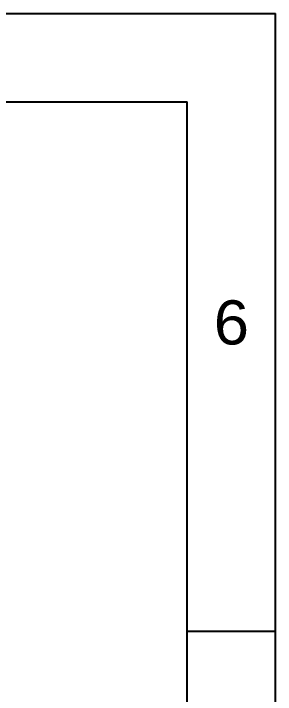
# Model space of a CAD drawing. Header units: millimetres. Extents: x -195 to 1349, y 148 to 750.
# Drawn here: x 1310.5 to 1349.1, y 639.6 to 739.9 of the extents above; entities that cross this region are included whole.
import ezdxf
from ezdxf.enums import TextEntityAlignment as Align

# ---------------------------------------------------------------- set-up
doc = ezdxf.new("R2010")
doc.units = ezdxf.units.MM
doc.layers.get('0').update_dxf_attribs({"linetype": 'CONTINUOUS'})
doc.styles.add('TEXTSTYLE_0', font='txt', dxfattribs={"width": 0.8})

# ---------------------------------------------------------------- blocks, each defined once
blk = doc.blocks.new('SUN_6HWZ35TKK40GSGJE8VEUYAXIAKM')
at = {"color": 7, "linetype": 'Continuous'}
for p, q in [((-594, 420), (0, 420)), ((0, 0), (0, 420)), ((-584, 410), (-10, 410)), ((-10, 10), (-10, 410)), ((-10, 350), (0, 350))]:
    blk.add_line(p, q, dxfattribs=at)
at = {"color": 2, "linetype": 'Continuous', "style": 'TEXTSTYLE_0', "width": 1.2}
blk.add_text('6', height=5, dxfattribs=at).set_placement((-6.991, 382.498), (-2.991, 382.498), align=Align.FIT)

msp = doc.modelspace()

# ---------------------------------------------------------------- block references
at = {"xscale": 1.3, "yscale": 1.3, "zscale": 1.3}
msp.add_blockref('SUN_6HWZ35TKK40GSGJE8VEUYAXIAKM', (1349.104, 193.911), dxfattribs=at)

doc.saveas('drawing.dxf')
